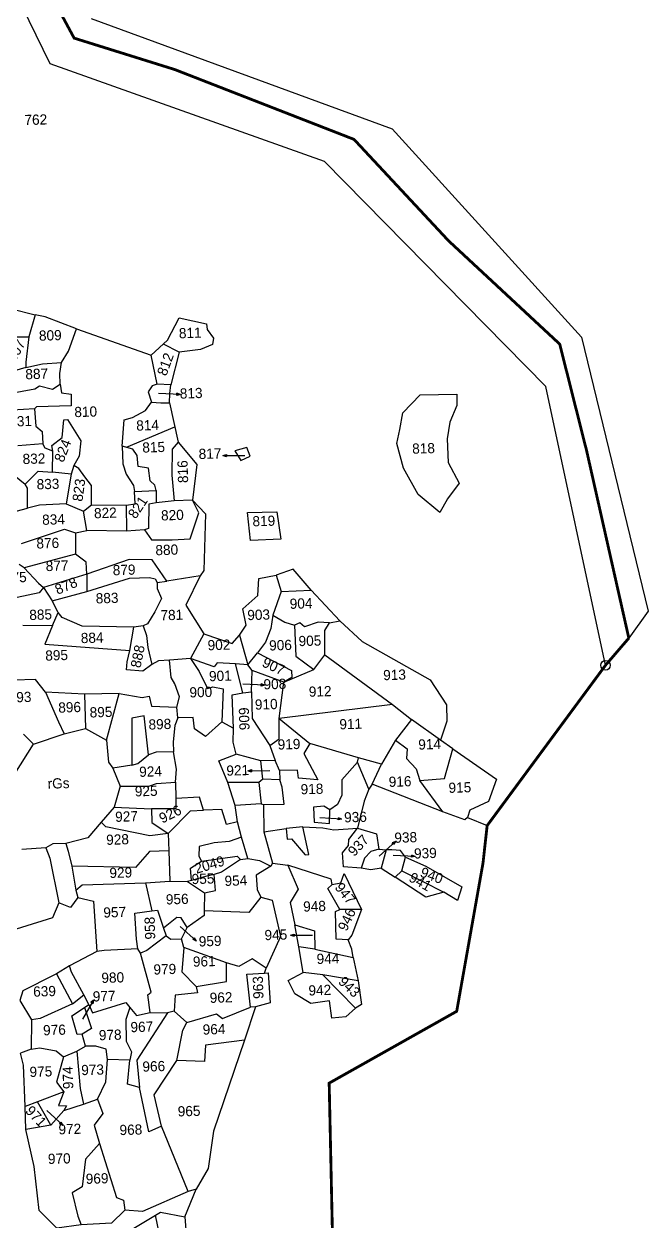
# Model space of a CAD drawing. Header units: metres. Extents: x 277515 to 230369286191, y 2056844 to 115415464409.
# Drawn here: x 280340 to 280883, y 2058093 to 2059133 of the extents above; entities that cross this region are included whole.
import ezdxf
from ezdxf.enums import TextEntityAlignment as Align

# ---------------------------------------------------------------- set-up
doc = ezdxf.new("R2010")
doc.units = ezdxf.units.M
doc.header["$MEASUREMENT"] = 0
doc.linetypes.add('DASHDOT', pattern=[1, 0.5, -0.25, 0, -0.25])
for name, color, linetype in [('OFF', 1, 'Continuous'), ('POLY_PARCEL', 6, 'Continuous'), ('POLY_ROAD', 30, 'Continuous'), ('POLY_WATER', 4, 'Continuous'), ('SYM_ARROW', 1, 'Continuous'), ('SYM_STONE', 1, 'Continuous'), ('TEXT_MAPIN', 7, 'Continuous'), ('TEXT_PARCEL', 7, 'Continuous'), ('V_BOUND_LINE', 7, 'Continuous'), ('V_BOUND_STREAM_LINE', 7, 'DASHDOT')]:
    doc.layers.add(name, color=color, linetype=linetype)
doc.styles.add('TEXT_MAP', font='', dxfattribs={"height": 1.8})
doc.styles.get('TEXT_MAP').set_extended_font_data('Kruti Dev 050')

# ---------------------------------------------------------------- blocks, each defined once
blk = doc.blocks.new('STONE')
blk.add_circle((0, 0), 0.851)
blk = doc.blocks.new('ARROWASPECT')
h = blk.add_hatch(color=256)
h.paths.add_polyline_path([(2.8, -2.8), (3.7, -2), (0, 0)])
h.paths.add_polyline_path([(0, 0), (2, -3.7), (2.8, -2.8)])
for points in [[(0, 0), (17.2, -17.2)], [(0, 0), (2, -3.7)], [(0, 0), (3.7, -2)], [(3.7, -2), (2, -3.7)]]:
    blk.add_lwpolyline(points)
blk = doc.blocks.new('KSUB')
at = {"layer": 'OFF'}
for points in [[(280328.6, 2058861.4), (280344.2, 2058861.6)], [(280429.2, 2058765.5), (280471.1, 2058783.3)], [(280384.8, 2058691.2), (280394.6, 2058693.1)], [(280882.7, 2058623), (280866, 2058599.7)], [(280660.6, 2058542.1), (280562, 2058529.8), (280566, 2058561.4), (280592, 2058572.5)], [(280660.6, 2058542.1), (280676.9, 2058529)], [(280339.5, 2058516.1), (280348.4, 2058507.6)], [(280595.5, 2058476.6), (280578.7, 2058478.1)], [(280479.8, 2058096.9), (280489.7, 2058120.8)]]:
    blk.add_lwpolyline(points, dxfattribs=at)
at = {"layer": 'POLY_PARCEL'}
for points in [[(280326.6, 2058889.9), (280329, 2058885.9), (280349.7, 2058880.5)], [(280349.7, 2058880.5), (280344.2, 2058861.6), (280341.7, 2058839.5), (280341.5, 2058834.9)], [(280385.6, 2058868.6), (280358.4, 2058879), (280349.7, 2058880.5)], [(280372.6, 2058839.1), (280378.7, 2058849.1), (280385.6, 2058868.6)], [(280385.6, 2058868.6), (280450.6, 2058845.7)], [(280450.6, 2058845.7), (280464.9, 2058858.6), (280475, 2058878), (280498.6, 2058872.9), (280499.3, 2058868), (280504.7, 2058860.4), (280504, 2058854.9), (280493.5, 2058850.5), (280474.8, 2058848.2), (280467.6, 2058819.7)], [(280474.8, 2058848.2), (280461.2, 2058855.2)], [(280341.5, 2058834.9), (280356.2, 2058838), (280372.6, 2058839.1)], [(280371.4, 2058820.4), (280371.2, 2058829.8), (280372.6, 2058839.1)], [(280455.7, 2058820.5), (280450.6, 2058845.7)], [(280331.8, 2058832), (280330.7, 2058821), (280316.7, 2058824.3), (280314.9, 2058816.8), (280319.7, 2058810.9), (280349.3, 2058816.4), (280353.6, 2058818.8), (280364.9, 2058816), (280371.4, 2058820.4)], [(280341.5, 2058834.9), (280331.8, 2058832)], [(280371.4, 2058820.4), (280372.6, 2058812.8), (280381, 2058811.6), (280381, 2058801.5), (280351, 2058800.8), (280349, 2058799.1)], [(280455.7, 2058820.5), (280451.4, 2058818.9), (280448.1, 2058813.6), (280451, 2058804.7)], [(280467.6, 2058819.7), (280455.7, 2058820.5)], [(280466.6, 2058804.3), (280466.9, 2058812.4), (280467.6, 2058819.7)], [(280669.4, 2058795.4), (280684.5, 2058811.2), (280716.3, 2058811.6), (280716.3, 2058801.8), (280710.4, 2058787.4), (280707.9, 2058772.9), (280708.9, 2058752.2), (280718.4, 2058734.3), (280708.4, 2058720.7), (280701.5, 2058708.9), (280682.8, 2058724.5), (280670, 2058747.5), (280664.1, 2058768.7), (280666.9, 2058780.9), (280669.4, 2058795.4)], [(280349, 2058799.1), (280330, 2058797.9), (280324.1, 2058800.3), (280324.6, 2058793.7)], [(280349, 2058799.1), (280350.2, 2058783.9), (280355.8, 2058779.4), (280356.4, 2058768.5)], [(280425.5, 2058766.6), (280427.1, 2058789.4), (280434.3, 2058791.4), (280445.7, 2058797.5), (280451, 2058804.7)], [(280451, 2058804.7), (280459.1, 2058804.1), (280466.6, 2058804.3)], [(280466.6, 2058804.3), (280474, 2058770.1)], [(280365, 2058762.1), (280364.3, 2058767), (280373.3, 2058773.9), (280374.6, 2058789.5), (280377.7, 2058789.6), (280389.3, 2058771.2), (280387.9, 2058757.9), (280383.3, 2058749.7)], [(280356.4, 2058768.5), (280334.5, 2058766.7)], [(280365, 2058762.1), (280358.3, 2058764.8), (280356.4, 2058768.5)], [(280425.5, 2058766.6), (280426, 2058751.3), (280428.9, 2058742.1), (280435.3, 2058732.2), (280436, 2058727)], [(280455, 2058727.9), (280453.7, 2058732.5), (280449.6, 2058736.4), (280448.4, 2058747.3), (280439.4, 2058748.8), (280438.5, 2058758.3), (280434.6, 2058763.9), (280425.5, 2058766.6)], [(280474, 2058770.1), (280469, 2058763.8), (280468.5, 2058741.3), (280470.6, 2058719.1)], [(280474, 2058770.1), (280490.2, 2058750.6), (280486.5, 2058719.6)], [(280523.5, 2058762.4), (280528.6, 2058754.1), (280536.6, 2058757.8), (280533.8, 2058765.3), (280523.5, 2058762.4)], [(280364.7, 2058743.9), (280365, 2058762.1)], [(280341, 2058733.6), (280352.2, 2058744.7), (280364.7, 2058743.9)], [(280380.9, 2058742.1), (280364.7, 2058743.9)], [(280383.3, 2058749.7), (280380.9, 2058742.1)], [(280398.8, 2058715.5), (280398.6, 2058732.2), (280392.8, 2058739.9), (280387.7, 2058747.2), (280383.3, 2058749.7)], [(280331.8, 2058740.9), (280341, 2058733.6)], [(280343.1, 2058712.6), (280343.1, 2058730), (280341, 2058733.6)], [(280380.9, 2058742.1), (280376.8, 2058716.5)], [(280428.8, 2058715.3), (280436.6, 2058716.4), (280436, 2058727)], [(280436, 2058727), (280455, 2058727.9)], [(280455, 2058727.9), (280454.8, 2058717.2)], [(280328.8, 2058709), (280343.1, 2058712.6)], [(280376.8, 2058716.5), (280353.4, 2058715.3), (280343.1, 2058712.6)], [(280376.8, 2058716.5), (280391.7, 2058710.1)], [(280391.7, 2058710.1), (280398.8, 2058715.5)], [(280398.8, 2058715.5), (280428.8, 2058715.3)], [(280428.8, 2058715.3), (280429, 2058692.7)], [(280444.8, 2058693.8), (280450.9, 2058685), (280468.8, 2058685), (280484.4, 2058686), (280492, 2058708.5), (280486.5, 2058719.6)], [(280454.8, 2058717.2), (280448.5, 2058716.1), (280448.2, 2058695.1), (280444.8, 2058693.8)], [(280470.6, 2058719.1), (280454.8, 2058717.2)], [(280486.5, 2058719.6), (280470.6, 2058719.1)], [(280486.5, 2058719.6), (280497.8, 2058707.8), (280496.5, 2058658.5), (280493.2, 2058653.8)], [(280429, 2058692.7), (280394.6, 2058693.1), (280391.7, 2058710.1)], [(280534.4, 2058708.8), (280559.8, 2058709.5), (280563.4, 2058685.7), (280537.1, 2058684.6), (280534.4, 2058708.8)], [(280337.7, 2058681.9), (280375.2, 2058694.4), (280384.8, 2058691.2), (280384.8, 2058672.7)], [(280444.8, 2058693.8), (280429, 2058692.7)], [(280384.8, 2058672.7), (280340.1, 2058660.9)], [(280394.6, 2058655.4), (280394.2, 2058665.8), (280384.8, 2058672.7)], [(280340.1, 2058660.9), (280335.7, 2058663.7)], [(280340.1, 2058660.9), (280352.6, 2058647.5), (280357.1, 2058643.6)], [(280464.1, 2058649.1), (280451.4, 2058667.8), (280431.5, 2058668.1), (280394.6, 2058655.4)], [(280394.6, 2058655.4), (280357.1, 2058643.6)], [(280394.6, 2058655.4), (280394.7, 2058640.1)], [(280394.7, 2058640.1), (280431.7, 2058651.9), (280449, 2058652.4), (280454.2, 2058651.1), (280455.8, 2058648)], [(280493.2, 2058653.8), (280464.1, 2058649.1)], [(280493.2, 2058653.8), (280480.6, 2058628.3), (280496.4, 2058603.3)], [(280527.5, 2058602.3), (280533.3, 2058611.1), (280530.3, 2058625.2), (280543.5, 2058636.6), (280544.2, 2058651.6), (280559.4, 2058654.4)], [(280589.6, 2058641.4), (280574, 2058659.5), (280559.4, 2058654.4)], [(280559.4, 2058654.4), (280563.6, 2058640.1)], [(280357.1, 2058643.6), (280353.2, 2058639.1), (280334.2, 2058635.1)], [(280357.1, 2058643.6), (280364.6, 2058632.2)], [(280364.6, 2058632.2), (280394.7, 2058640.1)], [(280455.8, 2058648), (280455.9, 2058642.8), (280459.7, 2058634), (280453.7, 2058622.5), (280447.3, 2058612.2), (280443.6, 2058610.4)], [(280455.8, 2058648), (280464.1, 2058649.1)], [(280563.6, 2058640.1), (280556.4, 2058619.6)], [(280563.6, 2058640.1), (280589.6, 2058641.4)], [(280614.7, 2058614.8), (280589.6, 2058641.4)], [(280369.6, 2058622), (280364.6, 2058632.2)], [(280364.7, 2058610.6), (280369.6, 2058622)], [(280435.6, 2058609.3), (280390.5, 2058610.2), (280373.2, 2058617.5), (280369.6, 2058622)], [(280556.4, 2058619.6), (280554.8, 2058608), (280549.9, 2058596.3), (280543, 2058587)], [(280556.4, 2058619.6), (280566.7, 2058613.6), (280575.2, 2058611)], [(280339, 2058610.9), (280364.7, 2058610.6)], [(280364.7, 2058610.6), (280358, 2058594.5), (280431.9, 2058589)], [(280431.9, 2058589), (280435.6, 2058609.3)], [(280443.6, 2058610.4), (280435.6, 2058609.3)], [(280443.6, 2058610.4), (280446.5, 2058602.1), (280447.7, 2058591.5), (280451.3, 2058576.8)], [(280605.8, 2058613.1), (280595.9, 2058613.6), (280583.9, 2058609.5), (280580, 2058613.1), (280575.2, 2058611)], [(280575.2, 2058611), (280576.3, 2058584.1), (280592, 2058572.5), (280601.7, 2058585.2)], [(280601.7, 2058585.2), (280601.6, 2058606.3), (280605.8, 2058613.1)], [(280605.8, 2058613.1), (280614.7, 2058614.8)], [(280614.7, 2058614.8), (280634.1, 2058596.7), (280693.2, 2058563.6), (280707.4, 2058541.8), (280707.6, 2058527.6), (280702.3, 2058511)], [(280496.4, 2058603.3), (280484.7, 2058581.9)], [(280496.4, 2058603.3), (280521.1, 2058594.9), (280527.5, 2058602.3)], [(280527.5, 2058602.3), (280534.6, 2058576.5)], [(280451.3, 2058576.8), (280443.4, 2058571.1), (280429.2, 2058572.1), (280429.8, 2058579.1), (280431.9, 2058589)], [(280466.5, 2058580.6), (280457, 2058579.9), (280451.3, 2058576.8)], [(280484.7, 2058581.9), (280466.5, 2058580.6)], [(280473, 2058539.8), (280475.1, 2058548.8), (280471.3, 2058560), (280467.9, 2058565.4), (280466.5, 2058580.6)], [(280523.9, 2058577.3), (280508, 2058578.3), (280505.5, 2058574.7), (280484.7, 2058581.9)], [(280484.7, 2058581.9), (280492.4, 2058570.6), (280499.7, 2058555.8), (280504.3, 2058557.4), (280513.3, 2058555.6), (280512.1, 2058526.9)], [(280530.2, 2058552.2), (280523.9, 2058577.3)], [(280534.6, 2058576.5), (280523.9, 2058577.3)], [(280534.6, 2058576.5), (280543, 2058587)], [(280543, 2058587), (280572.6, 2058571.7), (280572.8, 2058565.4), (280566, 2058561.4), (280538.5, 2058571.6)], [(280601.7, 2058585.2), (280660.6, 2058542.1)], [(280538.5, 2058571.6), (280534.6, 2058576.5)], [(280537.9, 2058553.1), (280538.5, 2058571.6)], [(280358.6, 2058552.8), (280349.9, 2058563.8), (280331.2, 2058563.1)], [(280358.6, 2058552.8), (280370.1, 2058527.1), (280374.8, 2058516.5)], [(280392.5, 2058550.9), (280358.6, 2058552.8)], [(280422.7, 2058551.6), (280392.5, 2058550.9)], [(280392.5, 2058550.9), (280393.4, 2058521.1)], [(280411.8, 2058511.1), (280422.7, 2058551.6)], [(280422.7, 2058551.6), (280442.7, 2058548.1), (280448.8, 2058549.2), (280451, 2058540.6), (280473, 2058539.8)], [(280522.1, 2058521.4), (280521, 2058550.5), (280530.2, 2058552.2)], [(280530.2, 2058552.2), (280537.9, 2058553.1)], [(280537.9, 2058553.1), (280538.3, 2058530), (280553.8, 2058506.5)], [(280473.9, 2058530.3), (280473, 2058539.8)], [(280448.3, 2058498.3), (280444.4, 2058532.3), (280433.7, 2058530.2), (280433.8, 2058489.2)], [(280473.9, 2058530.3), (280471.2, 2058523.9), (280469.6, 2058509.7), (280469.9, 2058501)], [(280512.1, 2058526.9), (280497.8, 2058514.3), (280488.3, 2058520.9), (280487.2, 2058530.7), (280473.9, 2058530.3)], [(280512.1, 2058526.9), (280522.1, 2058521.4)], [(280553.8, 2058506.5), (280562, 2058512.2), (280562, 2058529.8), (280588.7, 2058508.1)], [(280676.9, 2058529), (280663, 2058511)], [(280702.3, 2058511), (280676.9, 2058529)], [(280524.6, 2058498.9), (280521.9, 2058509.3), (280522.1, 2058521.4)], [(280553.8, 2058506.5), (280558.3, 2058493.3)], [(280588.7, 2058508.1), (280583.5, 2058499.3), (280595.5, 2058476.6)], [(280630.8, 2058495.8), (280588.7, 2058508.1)], [(280663, 2058511), (280650.9, 2058490.1)], [(280663, 2058511), (280673.1, 2058503.5), (280672.7, 2058495.1), (280681.1, 2058486.1), (280684.3, 2058476.1)], [(280712.9, 2058503.5), (280702.3, 2058511)], [(280433.8, 2058489.2), (280439, 2058490.8), (280448.3, 2058498.3)], [(280469.9, 2058501), (280454.9, 2058500.6), (280448.3, 2058498.3)], [(280471.8, 2058474.6), (280472.6, 2058485.9), (280469.9, 2058501)], [(280517.2, 2058474.2), (280509.4, 2058493), (280524.6, 2058498.9)], [(280546.1, 2058493), (280524.6, 2058498.9)], [(280630.1, 2058491.9), (280630.8, 2058495.8)], [(280650.9, 2058490.1), (280630.8, 2058495.8)], [(280684.3, 2058476.1), (280705.6, 2058477.6), (280712.9, 2058503.5)], [(280712.9, 2058503.5), (280750.8, 2058477.1), (280743.9, 2058457.6), (280727.6, 2058450.1), (280725.8, 2058443.7)], [(280433.8, 2058489.2), (280417.2, 2058486.7)], [(280558.3, 2058493.3), (280546.1, 2058493)], [(280547.8, 2058477.1), (280546.1, 2058493)], [(280562.3, 2058484.8), (280558.3, 2058493.3)], [(280578.7, 2058478.1), (280577.9, 2058485), (280562.3, 2058484.8)], [(280562.3, 2058484.8), (280562.5, 2058476.7)], [(280630.1, 2058491.9), (280616.4, 2058476.5), (280616.3, 2058463.2), (280612.5, 2058455), (280606, 2058450.5)], [(280639.8, 2058468.5), (280630.1, 2058491.9)], [(280642.8, 2058472.7), (280650.9, 2058490.1)], [(280423.7, 2058471.1), (280448.5, 2058471), (280455.1, 2058473.3), (280471.8, 2058474.6)], [(280471.8, 2058474.6), (280472, 2058460.2)], [(280523.6, 2058454.3), (280517.2, 2058474.2)], [(280544.1, 2058474.1), (280517.2, 2058474.2)], [(280547.8, 2058477.1), (280544.1, 2058474.1)], [(280544.1, 2058474.1), (280546.4, 2058455.8)], [(280562.5, 2058476.7), (280547.8, 2058477.1)], [(280548.4, 2058455), (280566.3, 2058455.3), (280564.4, 2058470.2), (280562.5, 2058476.7)], [(280704.3, 2058448.8), (280684.3, 2058476.1)], [(280639.8, 2058468.5), (280635.8, 2058458), (280630.1, 2058434.7)], [(280642.8, 2058472.7), (280639.8, 2058468.5)], [(280704.3, 2058448.8), (280642.8, 2058472.7)], [(280418.3, 2058452.9), (280450.9, 2058451.5)], [(280472, 2058460.2), (280472, 2058451.5), (280450.9, 2058451.5)], [(280496, 2058450.2), (280492.7, 2058461.4), (280472, 2058460.2)], [(280546.4, 2058455.8), (280523.6, 2058454.3)], [(280525.8, 2058440.2), (280523.6, 2058454.3)], [(280546.4, 2058455.8), (280548.4, 2058455)], [(280548.4, 2058455), (280548.6, 2058431.4)], [(280450.9, 2058451.5), (280451.2, 2058439.6), (280465.4, 2058430)], [(280465.4, 2058430), (280484.7, 2058449.6), (280496, 2058450.2)], [(280525.8, 2058440.2), (280516, 2058437.6), (280512.1, 2058450.7), (280496, 2058450.2)], [(280725.8, 2058443.7), (280723.3, 2058441.9), (280704.3, 2058448.8)], [(280725.8, 2058443.7), (280742.8, 2058436.8)], [(280465.4, 2058430), (280449.5, 2058427.8), (280411.1, 2058435.8), (280407.2, 2058439.8)], [(280529.1, 2058426.7), (280525.8, 2058440.2)], [(280548.6, 2058431.4), (280568.1, 2058434.3)], [(280582.5, 2058435.6), (280568.1, 2058434.3)], [(280568.1, 2058434.3), (280569, 2058425), (280572.7, 2058425.2), (280584.4, 2058411.4), (280587.6, 2058411.8), (280582.5, 2058435.6)], [(280582.5, 2058435.6), (280599.9, 2058434.9), (280609.5, 2058433.2), (280630.1, 2058434.7)], [(280633.2, 2058399.9), (280617.9, 2058401.1), (280616.9, 2058413), (280622.2, 2058419.5), (280622.4, 2058424.7), (280630.1, 2058434.7)], [(280630.1, 2058434.7), (280646.5, 2058429.5), (280648.6, 2058416.2)], [(280376.5, 2058421.3), (280378.4, 2058414.5), (280381.7, 2058401.5)], [(280465.4, 2058430), (280466.1, 2058415)], [(280529.1, 2058426.7), (280518.5, 2058422.9), (280505.5, 2058421.9), (280492.3, 2058418.7), (280492, 2058410.3), (280494.5, 2058405.9)], [(280534.8, 2058408.3), (280529.1, 2058426.7)], [(280548.6, 2058431.4), (280556.1, 2058404.1)], [(280358.9, 2058417.6), (280362.5, 2058408.6), (280370.2, 2058369.7)], [(280466.1, 2058415), (280449.1, 2058414.2), (280437.1, 2058400.5), (280381.7, 2058401.5)], [(280466.1, 2058415), (280466.9, 2058388.5)], [(280648.6, 2058416.2), (280641.5, 2058414.3), (280636.1, 2058408.6), (280633.2, 2058399.9)], [(280648.6, 2058416.2), (280655, 2058415.6)], [(280655, 2058415.6), (280650.6, 2058399.8)], [(280671.7, 2058409.4), (280667.4, 2058415.1), (280659.9, 2058415.7), (280655, 2058415.6)], [(280381.7, 2058401.5), (280385.1, 2058380.8)], [(280485.7, 2058389.1), (280484.9, 2058399.8), (280494.5, 2058405.9)], [(280494.5, 2058405.9), (280525.3, 2058410.2), (280528.4, 2058407.2)], [(280528.4, 2058407.2), (280511.9, 2058396.3), (280505.3, 2058394.3)], [(280528.4, 2058407.2), (280534.8, 2058408.3)], [(280534.8, 2058408.3), (280544.7, 2058406.5), (280554.6, 2058401.6)], [(280554.6, 2058401.6), (280542, 2058393.6), (280542.7, 2058381.4), (280545.9, 2058374.7)], [(280556.1, 2058404.1), (280554.6, 2058401.6)], [(280556.1, 2058404.1), (280569.5, 2058402.3)], [(280608.1, 2058385.7), (280607.2, 2058390.3), (280569.5, 2058402.3)], [(280569.5, 2058402.3), (280578.4, 2058381.5), (280571.4, 2058370.1), (280575.5, 2058350.7)], [(280668.6, 2058397.5), (280671.7, 2058409.4)], [(280671.7, 2058409.4), (280689.5, 2058401.6), (280720.7, 2058383.5), (280717, 2058371.6), (280705, 2058379)], [(280505.3, 2058394.3), (280497.7, 2058392.5), (280485.7, 2058389.1)], [(280496.9, 2058378.4), (280506.6, 2058380.3), (280505.3, 2058394.3)], [(280608.1, 2058385.7), (280615.5, 2058387), (280618.3, 2058395.3), (280633.5, 2058364)], [(280650.6, 2058399.8), (280641.7, 2058398.4), (280633.2, 2058399.9)], [(280650.6, 2058399.8), (280662.9, 2058392.1)], [(280662.9, 2058392.1), (280668.6, 2058397.5)], [(280705, 2058379), (280689.5, 2058374.5), (280662.9, 2058392.1)], [(280668.6, 2058397.5), (280705, 2058379)], [(280385.1, 2058380.8), (280390.6, 2058385.3), (280445.6, 2058387)], [(280385.1, 2058380.8), (280386.8, 2058374.2)], [(280445.6, 2058387), (280466.9, 2058388.5)], [(280445.6, 2058387), (280451.2, 2058362.6)], [(280466.9, 2058388.5), (280482.2, 2058388.1)], [(280485.7, 2058389.1), (280482.2, 2058388.1)], [(280482.2, 2058388.1), (280496.9, 2058378.4)], [(280614.8, 2058364), (280604.1, 2058382), (280608.1, 2058385.7)], [(280370.2, 2058369.7), (280364.9, 2058356.6), (280283.6, 2058331.5)], [(280386.8, 2058374.2), (280380.5, 2058365.5), (280370.2, 2058369.7)], [(280386.8, 2058374.2), (280400.4, 2058371.2), (280403.3, 2058327.3)], [(280496.9, 2058378.4), (280496.7, 2058362.6)], [(280545.9, 2058374.7), (280535.6, 2058361.3), (280496.7, 2058362.6)], [(280545.9, 2058374.7), (280555.8, 2058372), (280563.2, 2058340.4), (280550.6, 2058312.9)], [(280439, 2058329.8), (280437.8, 2058338), (280436.5, 2058360.6), (280451.2, 2058362.6)], [(280451.2, 2058362.6), (280456, 2058363.3), (280461.4, 2058347.6)], [(280496.7, 2058362.6), (280496.6, 2058358.6), (280481.9, 2058348.3)], [(280622, 2058337.4), (280611.5, 2058338.1), (280610.8, 2058362.2), (280614.8, 2058364)], [(280633.5, 2058364), (280614.8, 2058364)], [(280633.5, 2058364), (280625.1, 2058341.6), (280622, 2058337.4)], [(280481.9, 2058348.3), (280476.8, 2058356.7), (280472.8, 2058356.9), (280461.4, 2058347.6)], [(280579.1, 2058331.4), (280575.5, 2058350.7)], [(280575.5, 2058350.7), (280592.7, 2058345.2), (280592.9, 2058329.4)], [(280463.7, 2058340.9), (280446.7, 2058328.2), (280441.2, 2058325.9)], [(280461.4, 2058347.6), (280463.7, 2058340.9)], [(280463.7, 2058340.9), (280467.6, 2058338.1), (280477, 2058338.4)], [(280477, 2058338.4), (280481.9, 2058348.3)], [(280479.1, 2058330.8), (280477, 2058338.4)], [(280439, 2058329.8), (280409.7, 2058328.3), (280403.3, 2058327.3)], [(280441.2, 2058325.9), (280439, 2058329.8)], [(280479.1, 2058330.8), (280477.3, 2058309.7), (280489.6, 2058296.9)], [(280516.2, 2058317.6), (280479.1, 2058330.8)], [(280582.8, 2058309.1), (280579.1, 2058331.4)], [(280592.9, 2058329.4), (280579.1, 2058331.4)], [(280592.9, 2058329.4), (280626.3, 2058322.2)], [(280626.3, 2058322.2), (280625.2, 2058329.5), (280622, 2058337.4)], [(280403.3, 2058327.3), (280379.5, 2058315)], [(280449.8, 2058274.5), (280447.8, 2058289.7), (280450.5, 2058291.9), (280441.2, 2058325.9)], [(280489.6, 2058296.9), (280516.1, 2058301.4), (280516.2, 2058317.6)], [(280550.6, 2058312.9), (280538.4, 2058321), (280526.7, 2058314.3), (280516.2, 2058317.6)], [(280626.3, 2058322.2), (280630.7, 2058302)], [(280368.2, 2058308.1), (280365.9, 2058306.7), (280338.9, 2058293.2), (280336.4, 2058284.9), (280346.4, 2058268)], [(280379.5, 2058315), (280368.2, 2058308.1)], [(280368.2, 2058308.1), (280382.3, 2058281.9)], [(280392, 2058289.6), (280381.2, 2058309.4), (280379.5, 2058315)], [(280537, 2058279), (280533.7, 2058307.6), (280549.2, 2058308.6)], [(280549.2, 2058308.6), (280552.3, 2058308.8), (280554, 2058282.9), (280541.3, 2058279.4)], [(280549.2, 2058308.6), (280550.6, 2058312.9)], [(280628.2, 2058278), (280619.9, 2058270.6), (280607.6, 2058269.4), (280605.8, 2058284.4), (280589.4, 2058282.3), (280575.4, 2058290.6), (280569.6, 2058302.2), (280582.8, 2058309.1)], [(280599.9, 2058307.1), (280582.8, 2058309.1)], [(280628.2, 2058278), (280599.9, 2058307.1)], [(280630.7, 2058302), (280599.9, 2058307.1)], [(280489.6, 2058296.9), (280491, 2058291.6), (280471.5, 2058289.5), (280470.7, 2058275.4)], [(280630.7, 2058302), (280633.5, 2058281.4), (280628.2, 2058278)], [(280382.3, 2058281.9), (280392, 2058289.6)], [(280396.4, 2058281.4), (280392, 2058289.6)], [(280382.3, 2058281.9), (280354, 2058269.1), (280346.4, 2058268)], [(280390.5, 2058255.6), (280386.2, 2058255.4), (280381.7, 2058271.5), (280392.5, 2058278.8)], [(280392.5, 2058278.8), (280398.6, 2058260.4), (280390.5, 2058255.6)], [(280392.5, 2058278.8), (280396.4, 2058281.4)], [(280396.4, 2058281.4), (280399.7, 2058274.2), (280428.5, 2058283), (280432, 2058278.8)], [(280432, 2058278.8), (280428.6, 2058268.3), (280428.9, 2058249.4), (280433.5, 2058240.1), (280432.1, 2058233)], [(280432, 2058278.8), (280437.7, 2058271.7), (280449.8, 2058274.5)], [(280481.7, 2058265.7), (280507.5, 2058273.2), (280512.5, 2058269.1), (280537, 2058279)], [(280541.3, 2058279.4), (280531.7, 2058250.4)], [(280541.3, 2058279.4), (280537, 2058279)], [(280346.4, 2058268), (280346.2, 2058242.6)], [(280464.8, 2058274), (280438, 2058232.9), (280440.5, 2058209.1)], [(280449.8, 2058274.5), (280464.8, 2058274)], [(280470.7, 2058275.4), (280464.8, 2058274)], [(280470.7, 2058275.4), (280481.7, 2058265.7)], [(280473, 2058232.7), (280478, 2058258.9), (280481.7, 2058265.7)], [(280393.6, 2058245), (280390.5, 2058255.6)], [(280386, 2058240.8), (280393.6, 2058245)], [(280412.6, 2058233.6), (280411.4, 2058242.4), (280402.4, 2058245.2), (280393.6, 2058245)], [(280531.7, 2058250.4), (280497.9, 2058246), (280497.1, 2058231.9), (280473, 2058232.7)], [(280531.7, 2058250.4), (280504.8, 2058171.2), (280500.3, 2058138.7), (280489.7, 2058120.8)], [(280346.2, 2058242.6), (280336.9, 2058239.1)], [(280346.2, 2058242.6), (280353.8, 2058243.7), (280368, 2058241.1), (280374.3, 2058235.8)], [(280374.3, 2058235.8), (280368.2, 2058213.9), (280374.6, 2058205.3)], [(280374.3, 2058235.8), (280386, 2058240.8)], [(280386, 2058240.8), (280388.9, 2058208.4), (280391.7, 2058194.8)], [(280403.8, 2058199.1), (280411.3, 2058214), (280412.6, 2058233.6)], [(280432.1, 2058233), (280412.6, 2058233.6)], [(280440.5, 2058209.1), (280430, 2058212.2), (280432.1, 2058233)], [(280459.7, 2058175.6), (280453.1, 2058202.9), (280473, 2058232.7)], [(280374.6, 2058205.3), (280351.6, 2058196.6)], [(280374.6, 2058205.3), (280370.1, 2058193.5), (280377.1, 2058193.4), (280374.5, 2058189.1)], [(280459.7, 2058175.6), (280448.5, 2058170.7), (280440.5, 2058209.1)], [(280351.6, 2058196.6), (280341, 2058192.6)], [(280363.4, 2058176.6), (280351.6, 2058196.6)], [(280374.5, 2058189.1), (280391.7, 2058194.8)], [(280391.7, 2058194.8), (280403.8, 2058199.1)], [(280403.8, 2058199.1), (280408.6, 2058186.6), (280401, 2058176.6), (280405.7, 2058160.5)], [(280374.5, 2058189.1), (280363.4, 2058176.6)], [(280363.4, 2058176.6), (280341.7, 2058172.8)], [(280482.8, 2058118.8), (280459.7, 2058175.6)], [(280405.7, 2058160.5), (280393.6, 2058147), (280390.7, 2058122.8), (280382, 2058117.6), (280386.9, 2058097.3), (280389.7, 2058090)], [(280405.7, 2058160.5), (280420.3, 2058113.6), (280426.5, 2058111.3), (280427.7, 2058102.7)], [(280460.8, 2058067.6), (280454.3, 2058098.2)], [(280479.8, 2058096.9), (280482.4, 2058062.7)]]:
    blk.add_lwpolyline(points, dxfattribs=at)
blk.add_lwpolyline([(280606, 2058450.5), (280600.7, 2058453.8), (280591.7, 2058452.9), (280592.4, 2058439.9), (280605.7, 2058438.6)], close=True, dxfattribs=at)
at = {"layer": 'POLY_ROAD'}
for points in [[(280341, 2058192.6), (280339.6, 2058228.7), (280336.9, 2058239.1)], [(280341.7, 2058172.8), (280341, 2058192.6)], [(280389.7, 2058090), (280368.5, 2058087), (280353.2, 2058102.3), (280348.8, 2058140.6), (280341.7, 2058172.8)], [(280489.7, 2058120.8), (280482.8, 2058118.8)], [(280482.8, 2058118.8), (280443, 2058101.4), (280427.7, 2058102.7)], [(280427.7, 2058102.7), (280416, 2058091.3), (280389.7, 2058090)], [(280454.3, 2058098.2), (280458.8, 2058100.9), (280479.8, 2058096.9)], [(280435.4, 2058086.9), (280454.3, 2058098.2)]]:
    blk.add_lwpolyline(points, dxfattribs=at)
at = {"layer": 'POLY_WATER'}
for points in [[(280398.5, 2059138.2), (280660.1, 2059042.4), (280824.9, 2058861.1), (280882.7, 2058623)], [(280845.7, 2058576.1), (280793.7, 2058818.4), (280601.4, 2059013.9), (280362.8, 2059098.7), (280307.8, 2059211.1), (280286.5, 2059219.5), (280153.8, 2059305.7), (279888.3, 2059527.3), (279957.1, 2059819.3), (280012, 2060052.5), (279949.9, 2060092.1), (279940.3, 2060091.8), (279825.8, 2060144), (279612.4, 2060252.5), (279264, 2060429.4), (279255.8, 2060419.5), (279136.5, 2060246.1), (278916.8, 2060151.8), (278782.3, 2060145.9), (278618.4, 2060149.9)], [(280348.4, 2058507.6), (280374.8, 2058516.5)], [(280374.8, 2058516.5), (280393.4, 2058521.1)], [(280393.4, 2058521.1), (280411.8, 2058511.1)], [(280331.9, 2058481.7), (280348.4, 2058507.6)], [(280411.8, 2058511.1), (280413.4, 2058492), (280417.2, 2058486.7)], [(280417.2, 2058486.7), (280423.7, 2058471.1)], [(280423.7, 2058471.1), (280418.3, 2058452.9)], [(280418.3, 2058452.9), (280407.2, 2058439.8)], [(280407.2, 2058439.8), (280395.4, 2058426.2), (280376.5, 2058421.3)], [(280376.5, 2058421.3), (280365, 2058420.9), (280358.9, 2058417.6)], [(280358.9, 2058417.6), (280338, 2058416)]]:
    blk.add_lwpolyline(points, dxfattribs=at)
at = {"layer": 'V_BOUND_LINE', "const_width": 2.46}
for points in [[(280742.8, 2058436.8), (280845.7, 2058576.1)], [(280595.3, 2057458.5), (280714.3, 2057495.6), (280738.9, 2057667.8), (280757.7, 2057799.8), (280646.5, 2057990.5), (280608.8, 2058056.4), (280605.4, 2058213), (280716.3, 2058275.4), (280739.2, 2058404.3), (280742.8, 2058436.8)]]:
    blk.add_lwpolyline(points, dxfattribs=at)
at = {"layer": 'V_BOUND_STREAM_LINE', "ltscale": 10, "const_width": 2.46, "flags": 128}
for points in [[(280866, 2058599.7), (280829.4, 2058762.1), (280805.9, 2058855.2), (280709.2, 2058945), (280627, 2059033.1), (280471.1, 2059093.8), (280383.6, 2059121.1), (280320.5, 2059238.2), (280168.7, 2059327.8), (279998.4, 2059479.2), (279914.5, 2059553), (279973.1, 2059802.8), (280012.3, 2059963.2), (280039.7, 2060067.1), (279940.9, 2060134.2), (279851.8, 2060158.3), (279674.8, 2060268.1), (279484.3, 2060356.4), (279243.3, 2060459.5), (279115.2, 2060282.5), (278901.5, 2060187.6), (278716.1, 2060170.2), (278598.5, 2060201.3), (278598.5, 2060201.3)], [(280845.7, 2058576.1), (280866, 2058599.7)]]:
    blk.add_lwpolyline(points, dxfattribs=at)
at = {"layer": 'SYM_ARROW'}
for p, xscale, yscale, zscale, rotation in [((280476.1, 2058811.5), 0.7863786985108948, 0.7863786985108948, 0.7863786985108948, 223.0474818849449), ((280512.9, 2058758.4), 0.7863786985108948, 0.7863786985108948, 0.7863786985108948, 45.33673999793239), ((280549.4, 2058558.8), 0.7863786985108948, 0.7863786985108948, 0.7863786985108948, 222.1587838893139), ((280534.6, 2058484.5), 0.7863786985108948, 0.7863786985108948, 0.7863786985108948, 45.33673999793239), ((280616.5, 2058442.5), 0.7863786985108948, 0.7863786985108948, 0.7863786985108948, 222.1587838893139), ((280663.2, 2058423.1), 0.7863786985108948, 0.7863786985108948, 0.7863786985108948, 267.1420654832697), ((280680.3, 2058410), 0.7863786985108948, 0.7863786985108948, 0.7863786985108948, 222.1587838893139), ((280490, 2058336.4), 0.7863786985108947, 0.7863786985108947, 0.7863786985108947, 183.0555714478092), ((280571.7, 2058341.5), 0.7863786985108948, 0.7863786985108948, 0.7863786985108948, 45.33673999793239), ((280400.5, 2058285.2), 0.7863786985108948, 0.7863786985108948, 0.7863786985108948, 285.0384825392874), ((280374, 2058176.3), 0.7863786985108947, 0.7863786985108947, 0.7863786985108947, 183.0555714478092)]:
    blk.add_blockref('ARROWASPECT', p, dxfattribs=dict(at, xscale=xscale, yscale=yscale, zscale=zscale, rotation=rotation))
at = {"layer": 'SYM_STONE', "xscale": 4.921375242810441, "yscale": 4.921375242810441, "zscale": 4.921375242810441, "rotation": 318.4069186952236}
blk.add_blockref('STONE', (280845.7, 2058576.1), dxfattribs=at)
at = {"layer": 'TEXT_MAPIN', "style": 'TEXT_MAP'}
blk.add_text('rGs', height=8.86, rotation=1.7537, dxfattribs=at).set_placement((280370.2, 2058469.1), align=Align.CENTER)
at = {"layer": 'TEXT_PARCEL', "style": 'TEXT_MAP'}
for s, rotation, p in [('762', 1.7537, (280350.4, 2059045.8)), ('811', 1.7537, (280484.7, 2058860.5)), ('807', 60.7752, (280336.9, 2058847.3)), ('809', 1.7537, (280363, 2058858.4)), ('812', 69.9407, (280467.1, 2058836.2)), ('887', 1.7537, (280351.2, 2058824.9)), ('813', 1.7537, (280485.5, 2058808.1)), ('810', 1.7537, (280393.8, 2058792)), ('831', 1.7537, (280337.2, 2058783.8)), ('814', 1.7537, (280447.6, 2058780.3)), ('824', 68.5431, (280377.8, 2058761)), ('815', 1.7537, (280452.9, 2058761.2)), ('817', 1.7537, (280501.9, 2058755.6)), ('818', 1.7537, (280687.6, 2058760.2)), ('832', 1.7537, (280348.8, 2058751.2)), ('816', 91.7537, (280482.5, 2058744.5)), ('833', 1.7537, (280361, 2058729.2)), ('823', 82.286, (280392.1, 2058727.8)), ('822', 1.7537, (280410.9, 2058704.1)), ('821', 56.2003, (280442.6, 2058710.9)), ('834', 1.7537, (280365.8, 2058698.4)), ('820', 1.7537, (280469.2, 2058702.2)), ('819', 1.7537, (280548.7, 2058697.1)), ('876', 1.7537, (280360.8, 2058677.8)), ('880', 1.7537, (280464.3, 2058672)), ('877', 1.7537, (280368.9, 2058658.2)), ('879', 1.7537, (280427.2, 2058654.6)), ('875', 1.7537, (280332.6, 2058648.1)), ('878', 22.78, (280378.3, 2058641.1)), ('883', 1.7537, (280412.4, 2058630.1)), ('904', 1.7537, (280581.1, 2058625.4)), ('885', 1.7537, (280354.6, 2058615.7)), ('781', 1.7537, (280468.7, 2058615.4)), ('903', 1.7537, (280544.2, 2058615.6)), ('884', 1.7537, (280399.4, 2058595.6)), ('902', 1.7537, (280509.7, 2058589.4)), ('906', 1.7537, (280563.2, 2058589.2)), ('905', 1.7537, (280588.8, 2058593)), ('895', 1.7537, (280368.5, 2058580.4)), ('888', 78.7518, (280443.2, 2058583)), ('907', 335.2019, (280555.3, 2058571.3)), ('901', 1.7537, (280510.9, 2058562.5)), ('913', 1.7537, (280662.4, 2058563.4)), ('900', 1.7537, (280493.9, 2058548.4)), ('908', 1.7537, (280558.3, 2058555.4)), ('912', 1.7537, (280597.7, 2058549)), ('893', 1.7537, (280336.7, 2058544)), ('910', 1.7537, (280550.8, 2058537.8)), ('896', 1.7537, (280379.8, 2058535.2)), ('895', 1.7537, (280407.1, 2058531)), ('909', 91.7537, (280535.9, 2058529.7)), ('898', 1.7537, (280458.3, 2058520.5)), ('911', 1.7537, (280624.3, 2058520.7)), ('919', 1.7537, (280570.6, 2058503.1)), ('914', 1.7537, (280692.9, 2058503.1)), ('924', 1.7537, (280450.2, 2058479.4)), ('921', 1.7537, (280526, 2058480.4)), ('918', 1.7537, (280590.6, 2058464.2)), ('916', 1.7537, (280667.2, 2058470.7)), ('915', 1.7537, (280719.2, 2058465.5)), ('925', 1.7537, (280446.4, 2058462.4)), ('926', 26.5161, (280469.1, 2058442.9)), ('927', 1.7537, (280429.3, 2058440.3)), ('936', 1.7537, (280628.4, 2058439.8)), ('928', 1.7537, (280421.5, 2058420.3)), ('937', 46.737, (280634, 2058416.6)), ('938', 1.7537, (280672.1, 2058422.1)), ('939', 1.7537, (280689.2, 2058408.4)), ('929', 1.7537, (280424.3, 2058391.5)), ('2049', 16.6768, (280502.6, 2058398.6)), ('940', 339.9638, (280693.1, 2058389.3)), ('955', 1.7537, (280495.8, 2058386.2)), ('954', 1.7537, (280524.4, 2058384.6)), ('941', 330.8046, (280682.5, 2058384.2)), ('947', 308.6399, (280615.9, 2058375.1)), ('956', 1.7537, (280473.4, 2058368.5)), ('948', 1.7537, (280592.8, 2058362.3)), ('957', 1.7537, (280419, 2058357.1)), ('946', 65.1751, (280624.7, 2058353.3)), ('958', 91.7537, (280453.9, 2058347.8)), ('959', 1.7537, (280502, 2058332)), ('945', 1.7537, (280559.2, 2058337.5)), ('961', 1.7537, (280496.9, 2058314.4)), ('944', 1.7537, (280604.5, 2058316.8)), ('980', 1.7537, (280417.3, 2058300.3)), ('979', 1.7537, (280462.6, 2058307.6)), ('639', 1.7537, (280358, 2058288.4)), ('963', 91.7537, (280548, 2058296.2)), ('942', 1.7537, (280597.4, 2058289.4)), ('943', 316.7707, (280619.9, 2058293.5)), ('977', 1.7537, (280409.8, 2058284.2)), ('962', 1.7537, (280511.5, 2058283)), ('967', 1.7537, (280442.6, 2058257.5)), ('976', 1.7537, (280366.6, 2058254.8)), ('978', 1.7537, (280415.1, 2058250.5)), ('964', 1.7537, (280505.4, 2058255.4)), ('975', 1.7537, (280354.8, 2058218.6)), ('974', 91.7537, (280382.6, 2058217.8)), ('973', 1.7537, (280399.8, 2058220.2)), ('966', 1.7537, (280453, 2058223.2)), ('971', 313.2986, (280347.3, 2058181.1)), ('965', 1.7537, (280483.7, 2058184.3)), ('972', 1.7537, (280380, 2058168.7)), ('968', 1.7537, (280433.1, 2058168.1)), ('970', 1.7537, (280370.8, 2058143)), ('969', 1.7537, (280403.7, 2058125.7))]:
    blk.add_text(s, height=8.86, rotation=rotation, dxfattribs=at).set_placement(p, align=Align.CENTER)

msp = doc.modelspace()

# ---------------------------------------------------------------- block references
msp.add_blockref('KSUB', (0, 0))

doc.saveas('drawing.dxf')
